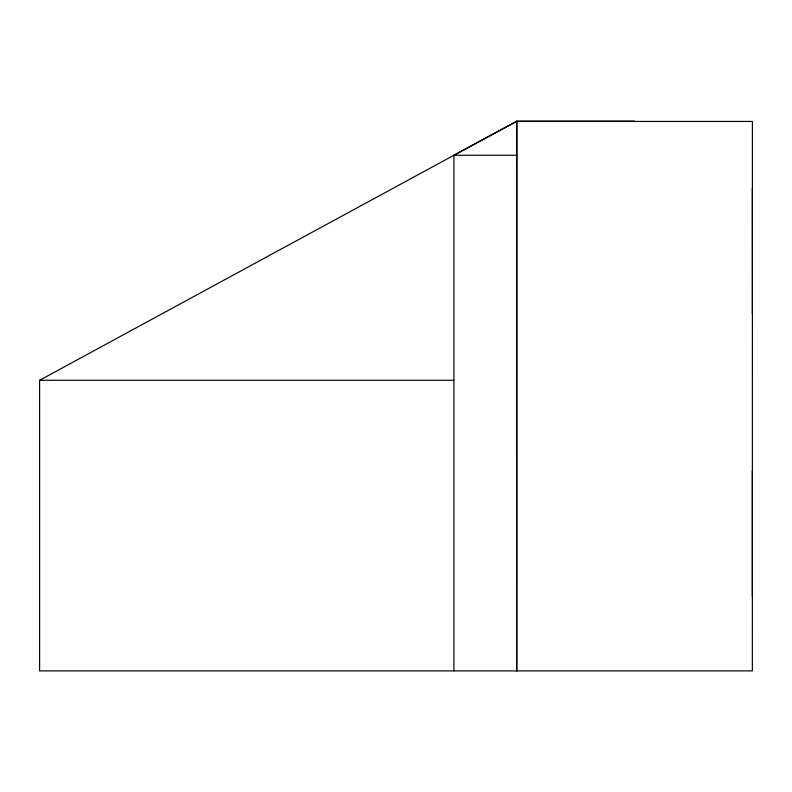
<?xml version="1.0" encoding="UTF-8"?>
<svg xmlns="http://www.w3.org/2000/svg" width="792" height="792" viewBox="0 0 792 792"><rect width="100%" height="100%" fill="white"/><g stroke="black" fill="none" stroke-linecap="round" stroke-linejoin="round"><path stroke-width="1.19" d="M453.905 670.893L453.905 155.262L516.78 121.443L752.4 121.443L752.351 670.893L39.6 670.893L39.6 380.289L516.78 121.107L516.731 670.893L516.78 121.107L634.541 121.107M453.905 155.262L516.731 155.262M39.6 380.289L453.905 380.289M752.351 188.199L752.4 313.86M752.351 470.616L752.351 596.277"/></g></svg>
